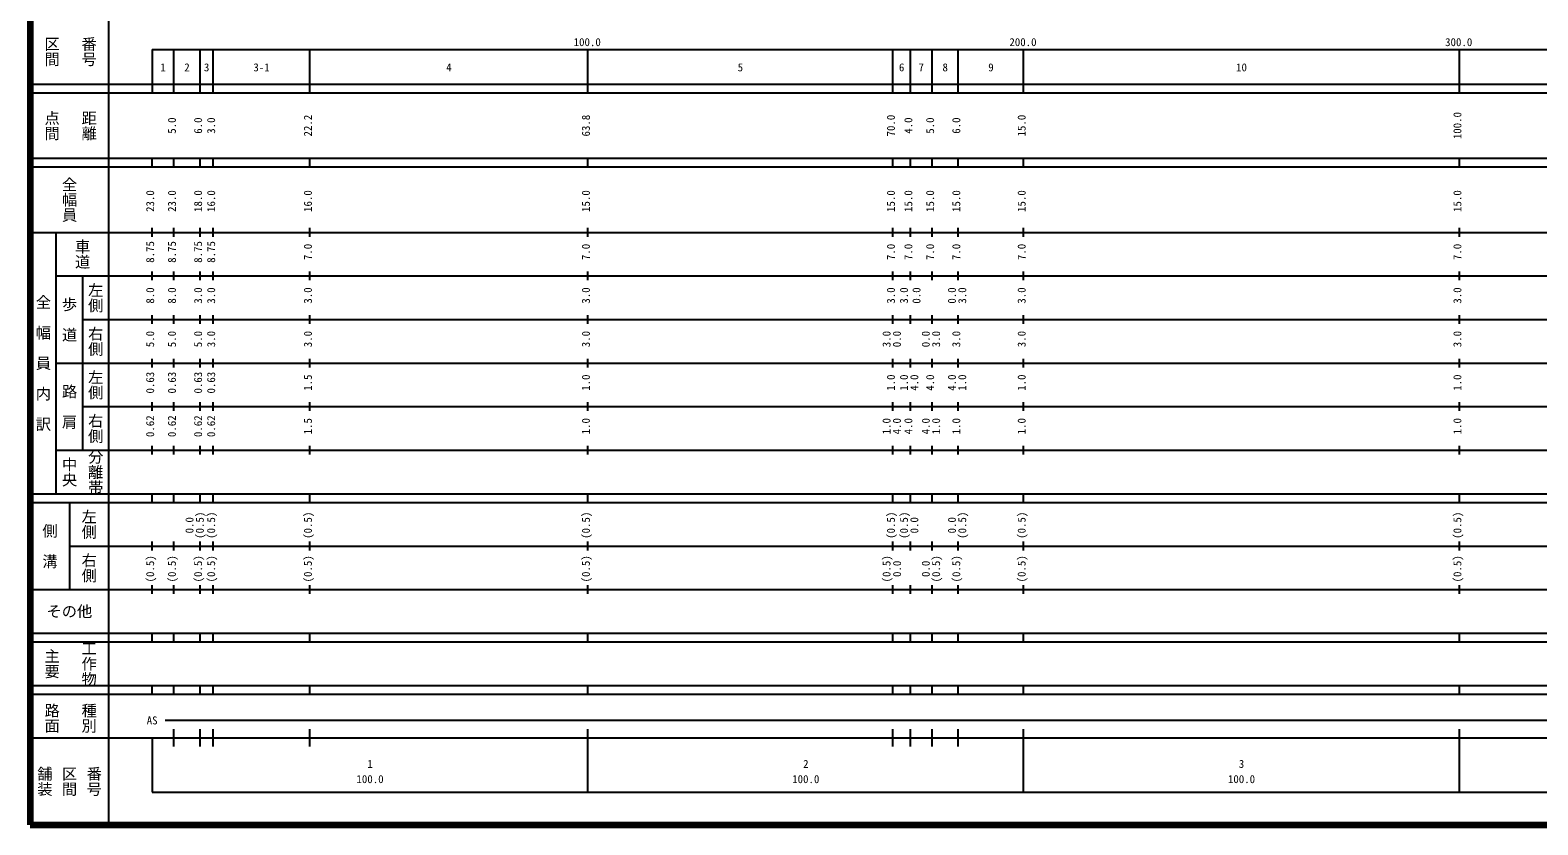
# Model space of a CAD drawing. Units: millimetres on the paper, enlarged 1000 times. Extents: x 40000 to 680000, y 20000 to 380000.
# Drawn here: x 40000 to 386008, y 20000 to 202409 of the extents above; entities that cross this region are included whole.
import ezdxf
from ezdxf.enums import TextEntityAlignment as Align

# ---------------------------------------------------------------- set-up
doc = ezdxf.new("R2010")
doc.units = ezdxf.units.MM
doc.header["$LTSCALE"] = 1000
doc.layers.add('M-TTL', color=2, linetype='Continuous', lineweight=140)
doc.layers.add('M-TTL-BAND', color=7, linetype='Continuous', lineweight=25)
doc.styles.add('@ＭＳ ゴシック', font='')
doc.styles.add('ＭＳ ゴシック', font='')
doc.styles.get('@ＭＳ ゴシック').set_extended_font_data('@MS Gothic')
doc.styles.get('ＭＳ ゴシック').set_extended_font_data('MS Gothic')

msp = doc.modelspace()

# ---------------------------------------------------------------- linework, layer by layer
at = {"layer": 'M-TTL'}
for p, q in [((40000, 380000), (40000, 20000)), ((40000, 20000), (680000, 20000))]:
    msp.add_line(p, q, dxfattribs=at)
at = {"layer": 'M-TTL-BAND'}
for p, q in [((58000, 370000), (58000, 20000)), ((68000, 198000), (579000, 198000)), ((68000, 198000), (68000, 188000)), ((73000, 188000), (73000, 198000)), ((79000, 188000), (79000, 198000)), ((82000, 188000), (82000, 198000)), ((104200, 188000), (104200, 198000)), ((168000, 188000), (168000, 198000)), ((238000, 188000), (238000, 198000)), ((242000, 188000), (242000, 198000)), ((247000, 188000), (247000, 198000)), ((253000, 188000), (253000, 198000)), ((268000, 188000), (268000, 198000)), ((368000, 188000), (368000, 198000)), ((40000, 190000), (579000, 190000)), ((40000, 188000), (579000, 188000)), ((40000, 173000), (579000, 173000)), ((40000, 171000), (579000, 171000)), ((68000, 171000), (68000, 173000)), ((73000, 171000), (73000, 173000)), ((79000, 171000), (79000, 173000)), ((82000, 171000), (82000, 173000)), ((104200, 171000), (104200, 173000)), ((168000, 171000), (168000, 173000)), ((238000, 171000), (238000, 173000)), ((242000, 171000), (242000, 173000)), ((247000, 171000), (247000, 173000)), ((253000, 171000), (253000, 173000)), ((268000, 171000), (268000, 173000)), ((368000, 171000), (368000, 173000)), ((40000, 156000), (579000, 156000)), ((46000, 96000), (46000, 156000)), ((68000, 155000), (68000, 157000)), ((73000, 155000), (73000, 157000)), ((79000, 155000), (79000, 157000)), ((82000, 155000), (82000, 157000)), ((104200, 155000), (104200, 157000)), ((168000, 155000), (168000, 157000)), ((238000, 155000), (238000, 157000)), ((242000, 155000), (242000, 157000)), ((247000, 155000), (247000, 157000)), ((253000, 155000), (253000, 157000)), ((268000, 155000), (268000, 157000)), ((368000, 155000), (368000, 157000)), ((46000, 146000), (579000, 146000)), ((52000, 146000), (52000, 106000)), ((68000, 145000), (68000, 147000)), ((73000, 145000), (73000, 147000)), ((79000, 145000), (79000, 147000)), ((82000, 145000), (82000, 147000)), ((104200, 145000), (104200, 147000)), ((168000, 145000), (168000, 147000)), ((238000, 145000), (238000, 147000)), ((242000, 145000), (242000, 147000)), ((247000, 145000), (247000, 147000)), ((253000, 145000), (253000, 147000)), ((268000, 145000), (268000, 147000)), ((368000, 145000), (368000, 147000)), ((52000, 136000), (579000, 136000)), ((68000, 135000), (68000, 137000)), ((73000, 135000), (73000, 137000)), ((79000, 135000), (79000, 137000)), ((82000, 135000), (82000, 137000)), ((104200, 135000), (104200, 137000)), ((168000, 135000), (168000, 137000)), ((238000, 135000), (238000, 137000)), ((242000, 135000), (242000, 137000)), ((247000, 135000), (247000, 137000)), ((253000, 135000), (253000, 137000)), ((268000, 135000), (268000, 137000)), ((368000, 135000), (368000, 137000)), ((46000, 126000), (579000, 126000)), ((68000, 125000), (68000, 127000)), ((73000, 125000), (73000, 127000)), ((79000, 125000), (79000, 127000)), ((82000, 125000), (82000, 127000)), ((104200, 125000), (104200, 127000)), ((168000, 125000), (168000, 127000)), ((238000, 125000), (238000, 127000)), ((242000, 125000), (242000, 127000)), ((247000, 125000), (247000, 127000)), ((253000, 125000), (253000, 127000)), ((268000, 125000), (268000, 127000)), ((368000, 125000), (368000, 127000)), ((52000, 116000), (579000, 116000)), ((68000, 115000), (68000, 117000)), ((73000, 115000), (73000, 117000)), ((79000, 115000), (79000, 117000)), ((82000, 115000), (82000, 117000)), ((104200, 115000), (104200, 117000)), ((168000, 115000), (168000, 117000)), ((238000, 115000), (238000, 117000)), ((242000, 115000), (242000, 117000)), ((247000, 115000), (247000, 117000)), ((253000, 115000), (253000, 117000)), ((268000, 115000), (268000, 117000)), ((368000, 115000), (368000, 117000)), ((46000, 106000), (579000, 106000)), ((68000, 105000), (68000, 107000)), ((73000, 105000), (73000, 107000)), ((79000, 105000), (79000, 107000)), ((82000, 105000), (82000, 107000)), ((104200, 105000), (104200, 107000)), ((168000, 105000), (168000, 107000)), ((238000, 105000), (238000, 107000)), ((242000, 105000), (242000, 107000)), ((247000, 105000), (247000, 107000)), ((253000, 105000), (253000, 107000)), ((268000, 105000), (268000, 107000)), ((368000, 105000), (368000, 107000)), ((40000, 96000), (579000, 96000)), ((40000, 94000), (579000, 94000)), ((49000, 94000), (49000, 74000)), ((68000, 94000), (68000, 96000)), ((73000, 94000), (73000, 96000)), ((79000, 94000), (79000, 96000)), ((82000, 94000), (82000, 96000)), ((104200, 94000), (104200, 96000)), ((168000, 94000), (168000, 96000)), ((238000, 94000), (238000, 96000)), ((242000, 94000), (242000, 96000)), ((247000, 94000), (247000, 96000)), ((253000, 94000), (253000, 96000)), ((268000, 94000), (268000, 96000)), ((368000, 94000), (368000, 96000)), ((49000, 84000), (579000, 84000)), ((68000, 83000), (68000, 85000)), ((73000, 83000), (73000, 85000)), ((79000, 83000), (79000, 85000)), ((82000, 83000), (82000, 85000)), ((104200, 83000), (104200, 85000)), ((168000, 83000), (168000, 85000)), ((238000, 83000), (238000, 85000)), ((242000, 83000), (242000, 85000)), ((247000, 83000), (247000, 85000)), ((253000, 83000), (253000, 85000)), ((268000, 83000), (268000, 85000)), ((368000, 83000), (368000, 85000)), ((40000, 74000), (579000, 74000)), ((68000, 73000), (68000, 75000)), ((73000, 73000), (73000, 75000)), ((79000, 73000), (79000, 75000)), ((82000, 73000), (82000, 75000)), ((104200, 73000), (104200, 75000)), ((168000, 73000), (168000, 75000)), ((238000, 73000), (238000, 75000)), ((242000, 73000), (242000, 75000)), ((247000, 73000), (247000, 75000)), ((253000, 73000), (253000, 75000)), ((268000, 73000), (268000, 75000)), ((368000, 73000), (368000, 75000)), ((40000, 64000), (579000, 64000)), ((68000, 62000), (68000, 64000)), ((73000, 62000), (73000, 64000)), ((79000, 62000), (79000, 64000)), ((82000, 62000), (82000, 64000)), ((104200, 62000), (104200, 64000)), ((168000, 62000), (168000, 64000)), ((238000, 62000), (238000, 64000)), ((242000, 62000), (242000, 64000)), ((247000, 62000), (247000, 64000)), ((253000, 62000), (253000, 64000)), ((268000, 62000), (268000, 64000)), ((368000, 62000), (368000, 64000)), ((40000, 62000), (579000, 62000)), ((40000, 52000), (579000, 52000)), ((68000, 50000), (68000, 52000)), ((73000, 50000), (73000, 52000)), ((79000, 50000), (79000, 52000)), ((82000, 50000), (82000, 52000)), ((104200, 50000), (104200, 52000)), ((168000, 50000), (168000, 52000)), ((238000, 50000), (238000, 52000)), ((242000, 50000), (242000, 52000)), ((247000, 50000), (247000, 52000)), ((253000, 50000), (253000, 52000)), ((268000, 50000), (268000, 52000)), ((368000, 50000), (368000, 52000)), ((40000, 50000), (579000, 50000)), ((71000, 44000), (565000, 44000)), ((73000, 38000), (73000, 42000)), ((79000, 38000), (79000, 42000)), ((82000, 38000), (82000, 42000)), ((104200, 38000), (104200, 42000)), ((168000, 27500), (168000, 42000)), ((238000, 38000), (238000, 42000)), ((242000, 38000), (242000, 42000)), ((247000, 38000), (247000, 42000)), ((253000, 38000), (253000, 42000)), ((268000, 27500), (268000, 42000)), ((368000, 27500), (368000, 42000)), ((40000, 40000), (579000, 40000)), ((68000, 40000), (68000, 27500)), ((68000, 27500), (579000, 27500))]:
    msp.add_line(p, q, dxfattribs=at)

# ---------------------------------------------------------------- texts
at = {"layer": 'M-TTL-BAND', "style": '@ＭＳ ゴシック'}
for s, p in [('番号', (53500, 197500)), ('区間', (45000, 197500)), ('点間', (45000, 180500)), ('距離', (53500, 180500)), ('全幅員', (49000, 163500)), ('車道', (52000, 151000)), ('左側', (55000, 141000)), ('全\u3000幅\u3000員\u3000内\u3000訳', (43000, 126000)), ('歩\u3000道', (49000, 136000)), ('右側', (55000, 131000)), ('路\u3000肩', (49000, 116000)), ('左側', (55000, 121000)), ('右側', (55000, 111000)), ('中央', (49000, 101000)), ('分離帯', (55000, 101000)), ('左側', (53500, 89000)), ('側\u3000溝', (44500, 84000)), ('右側', (53500, 79000)), ('主要', (45000, 57000)), ('工作物', (53500, 57000)), ('路面', (45000, 44500)), ('種別', (53500, 44500)), ('舗装', (43333, 30000)), ('区間', (49000, 30000)), ('番号', (54667, 30000))]:
    msp.add_text(s, height=2566, rotation=270, dxfattribs=at).set_placement(p, align=Align.MIDDLE_CENTER)
at = {"layer": 'M-TTL-BAND', "style": 'ＭＳ ゴシック'}
for s, p in [('100.0', (167844, 198195)), ('200.0', (267844, 198195)), ('300.0', (367844, 198195)), ('1', (70500, 192405)), ('2', (76000, 192405)), ('3', (80500, 192405)), ('3-1', (93100, 192405)), ('4', (136100, 192405)), ('5', (203000, 192405)), ('6', (240000, 192405)), ('7', (244500, 192405)), ('8', (250000, 192405)), ('9', (260500, 192405)), ('10', (318000, 192405)), ('AS', (68000, 42500)), ('1', (118000, 32523)), ('2', (218000, 32523)), ('3', (318000, 32523)), ('100.0', (118000, 29033)), ('100.0', (218000, 29033)), ('100.0', (318000, 29033))]:
    msp.add_text(s, height=1833, dxfattribs=at).set_placement(p, align=Align.BOTTOM_CENTER)
for s, p in [('100.0', (369000, 180500)), ('5.0', (74000, 180500)), ('6.0', (80000, 180500)), ('3.0', (83000, 180500)), ('22.2', (105200, 180500)), ('63.8', (169000, 180500)), ('70.0', (239000, 180500)), ('4.0', (243000, 180500)), ('5.0', (248000, 180500)), ('6.0', (254000, 180500)), ('15.0', (269000, 180500)), ('23.0', (69000, 163174)), ('23.0', (74000, 163174)), ('18.0', (80000, 163174)), ('16.0', (83000, 163174)), ('16.0', (105200, 163174)), ('15.0', (169000, 163174)), ('15.0', (239000, 163174)), ('15.0', (243000, 163174)), ('15.0', (248000, 163174)), ('15.0', (254000, 163174)), ('15.0', (269000, 163174)), ('15.0', (369000, 163174)), ('8.75', (69000, 151500)), ('8.75', (74000, 151500)), ('8.75', (80000, 151500)), ('8.75', (83000, 151500)), ('7.0', (105200, 151500)), ('7.0', (169000, 151500)), ('7.0', (239000, 151500)), ('7.0', (243000, 151500)), ('7.0', (248000, 151500)), ('7.0', (254000, 151500)), ('7.0', (269000, 151500)), ('7.0', (369000, 151500)), ('8.0', (69000, 141500)), ('8.0', (74000, 141500)), ('3.0', (80000, 141500)), ('3.0', (83000, 141500)), ('3.0', (105200, 141500)), ('3.0', (169000, 141500)), ('3.0', (239000, 141500)), ('3.0', (242000, 141500)), ('0.0', (244870, 141500)), ('0.0', (253000, 141500)), ('3.0', (255370, 141500)), ('3.0', (269000, 141500)), ('3.0', (369000, 141500)), ('5.0', (69000, 131500)), ('5.0', (74000, 131500)), ('5.0', (80000, 131500)), ('3.0', (83000, 131500)), ('3.0', (105200, 131500)), ('3.0', (169000, 131500)), ('3.0', (238000, 131500)), ('0.0', (240370, 131500)), ('0.0', (247000, 131500)), ('3.0', (249370, 131500)), ('3.0', (254000, 131500)), ('3.0', (269000, 131500)), ('3.0', (369000, 131500)), ('0.63', (69000, 121500)), ('0.63', (74000, 121500)), ('0.63', (80000, 121500)), ('0.63', (83000, 121500)), ('1.5', (105200, 121500)), ('1.0', (169000, 121500)), ('1.0', (239000, 121500)), ('1.0', (242000, 121500)), ('4.0', (244370, 121500)), ('4.0', (248000, 121500)), ('4.0', (253000, 121500)), ('1.0', (255370, 121500)), ('1.0', (269000, 121500)), ('1.0', (369000, 121500)), ('0.62', (69000, 111500)), ('0.62', (74000, 111500)), ('0.62', (80000, 111500)), ('0.62', (83000, 111500)), ('1.5', (105200, 111500)), ('1.0', (169000, 111500)), ('1.0', (238000, 111500)), ('4.0', (240370, 111500)), ('4.0', (243000, 111500)), ('4.0', (247000, 111500)), ('1.0', (249370, 111500)), ('1.0', (254000, 111500)), ('1.0', (269000, 111500)), ('1.0', (369000, 111500)), ('0.0', (78027, 88764)), ('(0.5)', (80397, 88764)), ('(0.5)', (83000, 88764)), ('(0.5)', (105200, 88764)), ('(0.5)', (169000, 88764)), ('(0.5)', (239000, 88764)), ('(0.5)', (242000, 88764)), ('0.0', (244370, 88764)), ('0.0', (253000, 88764)), ('(0.5)', (255370, 88764)), ('(0.5)', (269000, 88764)), ('(0.5)', (369000, 88764)), ('(0.5)', (69000, 78764)), ('(0.5)', (74000, 78764)), ('(0.5)', (80000, 78764)), ('(0.5)', (83000, 78764)), ('(0.5)', (105200, 78764)), ('(0.5)', (169000, 78764)), ('(0.5)', (238000, 78764)), ('0.0', (240406, 78764)), ('0.0', (247000, 78764)), ('(0.5)', (249370, 78764)), ('(0.5)', (254000, 78764)), ('(0.5)', (269000, 78764)), ('(0.5)', (369000, 78764))]:
    msp.add_text(s, height=1833, rotation=90, dxfattribs=at).set_placement(p, align=Align.BOTTOM_CENTER)
msp.add_text('その他', height=2566, dxfattribs=at).set_placement((49000, 69000), align=Align.MIDDLE_CENTER)

doc.saveas('drawing.dxf')
